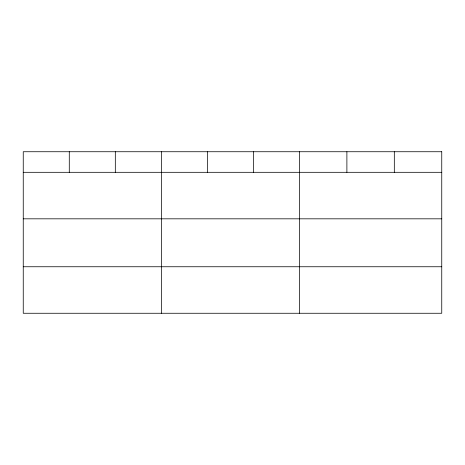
<?xml version="1.0" encoding="UTF-8"?>
<svg xmlns="http://www.w3.org/2000/svg" width="465" height="465" viewBox="0 0 465 465"><rect width="100%" height="100%" fill="white"/><g stroke="black" fill="none" stroke-linecap="round" stroke-linejoin="round"><path stroke-width="0.7" d="M23.25 172.312L441.75 172.312M23.25 218.823L441.75 218.823M23.25 266.753L441.75 266.753M394.32 151.735L394.32 172.312M346.89 151.735L346.89 172.312M299.46 151.735L299.46 313.265M253.425 151.735L253.425 172.312M207.39 151.735L207.39 172.312M161.355 151.735L161.355 313.265M115.32 151.735L115.32 172.312M69.285 151.735L69.285 172.312M441.75 151.735L23.25 151.735L23.25 313.265L441.75 313.265L441.75 151.735"/></g></svg>
